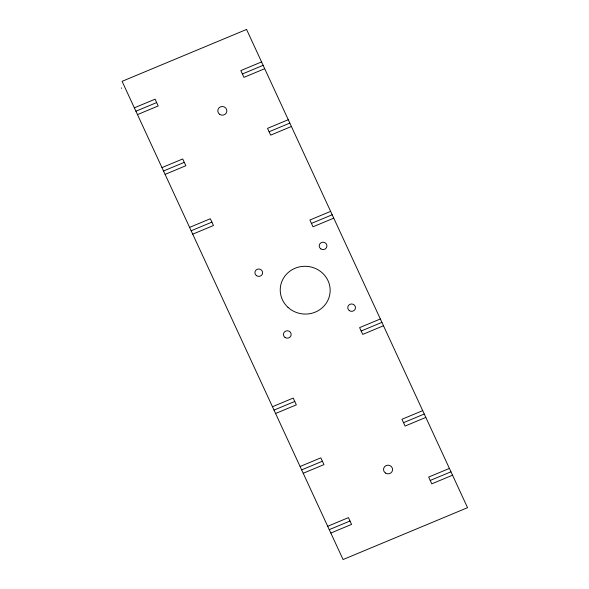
<?xml version="1.0" encoding="UTF-8"?>
<svg xmlns="http://www.w3.org/2000/svg" width="589" height="589" viewBox="0 0 589 589"><rect width="100%" height="100%" fill="white"/><g stroke="black" fill="none" stroke-linecap="round" stroke-linejoin="round"><path stroke-width="0.88" d="M134.351 107.824L155.091 99.18L158.22 105.954L137.48 114.597M135.912 111.211L156.659 102.567M261.575 61.926L240.827 70.577L243.956 77.35L264.704 68.707M242.396 73.964L263.136 65.32M161.968 167.6L182.715 158.956L185.844 165.73L165.104 174.381M163.536 170.987L184.276 162.343M288.271 119.714L267.531 128.358L270.66 135.139L291.408 126.488M269.092 131.752L289.84 123.101M189.592 227.383L210.339 218.733L213.468 225.513L192.721 234.157M191.16 230.77L211.9 222.127M330.628 211.377L309.88 220.021L313.017 226.794L333.757 218.151M311.448 223.408L332.196 214.764M380.347 318.98L359.607 327.624L362.736 334.397L383.476 325.754M361.167 331.011L381.915 322.367M272.457 406.719L293.204 398.068L296.333 404.849L275.586 413.493M274.025 410.106L294.765 401.455M422.703 410.636L401.956 419.28L405.085 426.061L425.832 417.41M403.524 422.666L424.264 414.023M300.081 466.495L320.821 457.852L323.957 464.625L303.21 473.269M301.649 469.882L322.389 461.239M449.4 468.424L428.659 477.068L431.789 483.841L452.536 475.198M430.228 480.455L450.968 471.811M327.705 526.271L348.445 517.628L351.574 524.401L330.834 533.045M329.266 529.658L350.013 521.015M121.459 87.894L121.68 88.372M246.563 29.45L122.1 81.326L343.078 559.55L467.541 507.674L246.563 29.45M385.39 473.004A4.543 4.344 5.4 0 0 392.576 470.007A4.543 4.344 5.4 0 0 386.215 465.531A4.543 4.344 5.4 0 0 385.39 473.004M219.653 114.332A4.543 4.344 5.4 0 0 226.839 111.336A4.543 4.344 5.4 0 0 220.485 106.859A4.543 4.344 5.4 0 0 219.653 114.332M287.955 307.318A24.974 23.884 5.4 0 0 329.45 296.017A24.974 23.884 5.4 0 0 298.174 267.192A24.974 23.884 5.4 0 0 287.955 307.318M285.039 337.431A3.858 3.689 5.4 0 0 291.15 334.883A3.858 3.689 5.4 0 0 285.746 331.077A3.858 3.689 5.4 0 0 285.039 337.431M256.495 275.659A3.858 3.689 5.4 0 0 262.606 273.112A3.858 3.689 5.4 0 0 257.202 269.306A3.858 3.689 5.4 0 0 256.495 275.659M320.806 248.86A3.858 3.689 5.4 0 0 326.91 246.312A3.858 3.689 5.4 0 0 321.513 242.506A3.858 3.689 5.4 0 0 320.806 248.86M349.343 310.631A3.858 3.689 5.4 0 0 355.454 308.084A3.858 3.689 5.4 0 0 350.05 304.277A3.858 3.689 5.4 0 0 349.343 310.631"/></g></svg>
